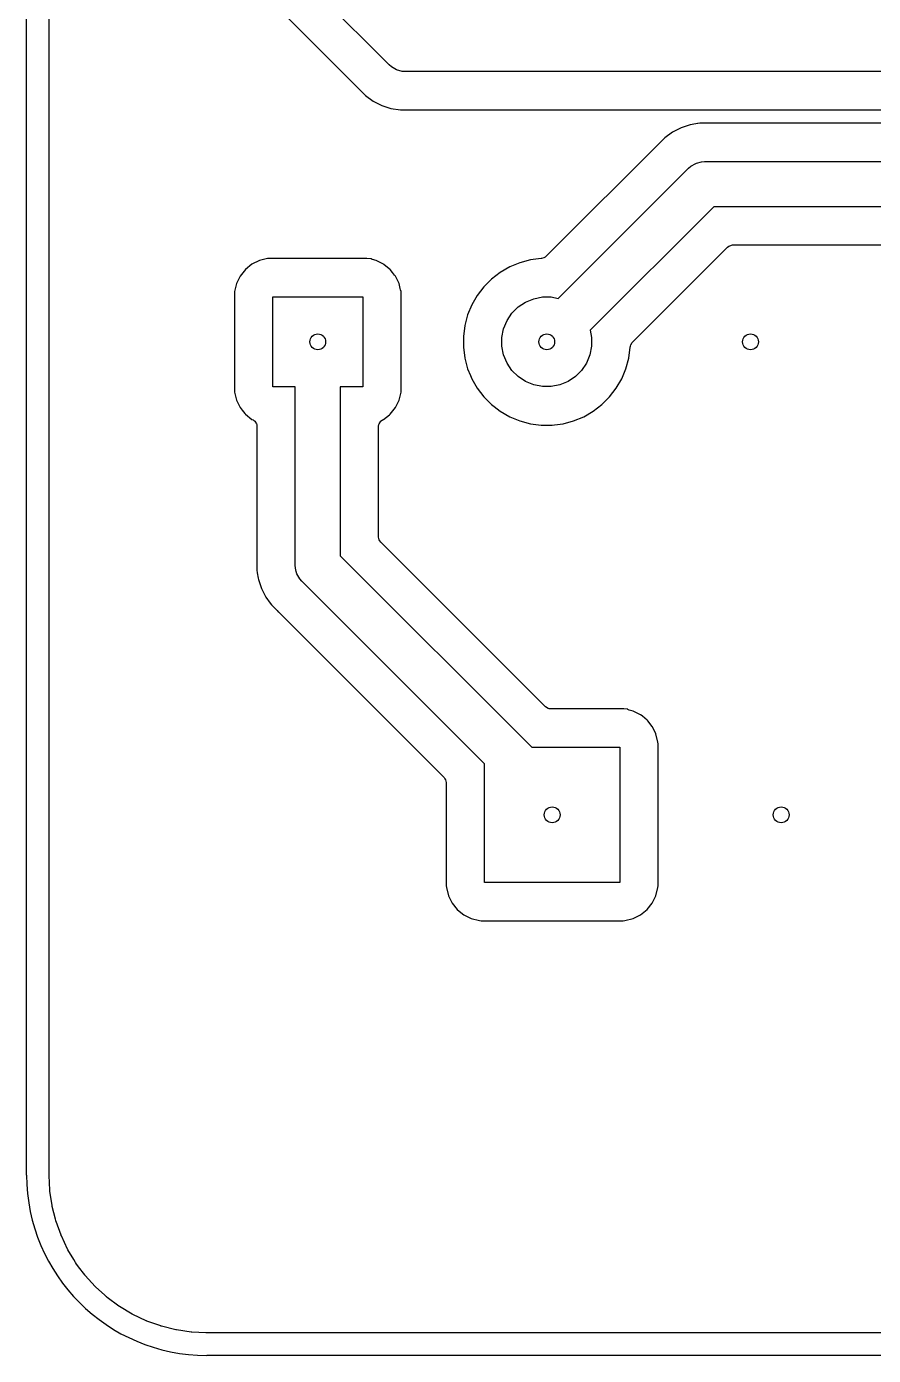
# Model space of a CAD drawing. Header units: millimetres. Extents: x 83 to 184, y -140 to -36.
# Drawn here: x 83 to 101.79, y -140 to -110.5 of the extents above; entities that cross this region are included whole.
import ezdxf

# ---------------------------------------------------------------- set-up
doc = ezdxf.new("R2010")
doc.units = ezdxf.units.MM
doc.layers.add('B.Cu', color=153, linetype='CONTINUOUS', true_color=0x4d7fc4)
doc.layers.add('Edge.Cuts', color=254, linetype='CONTINUOUS', true_color=0xd0d2cd)

msp = doc.modelspace()

# ---------------------------------------------------------------- linework, layer by layer
at = {"layer": 'B.Cu', "linetype": 'CONTINUOUS'}
for p, q in [((83.5005, -116.426046), (83.5005, -76.670311)), ((91.046446, -111.353553), (87.346447, -107.653553)), ((86.825603, -108.335498), (90.520209, -112.030105)), ((91.09561, -111.396668), (91.046446, -111.353553)), ((91.095619, -111.396677), (91.09561, -111.396668)), ((91.208658, -111.46194), (91.095619, -111.396677)), ((91.334737, -111.495723), (91.208658, -111.46194)), ((91.334752, -111.495723), (91.334737, -111.495723)), ((91.4, -111.5), (91.334752, -111.495723)), ((111.6, -111.5), (91.4, -111.5)), ((90.520209, -112.030105), (90.520216, -112.030112)), ((90.520216, -112.030112), (90.692169, -112.155042)), ((90.692169, -112.155042), (90.6922, -112.15506)), ((90.6922, -112.15506), (90.692442, -112.155182)), ((90.692442, -112.155182), (90.881588, -112.251557)), ((90.881588, -112.251557), (91.083757, -112.317246)), ((91.083757, -112.317246), (91.293713, -112.3505)), ((91.293713, -112.3505), (91.506287, -112.3505)), ((91.506287, -112.3505), (111.493713, -112.3505)), ((97.847654, -112.663129), (97.723763, -112.682752)), ((97.885042, -112.657208), (97.847654, -112.663129)), ((97.894776, -112.655666), (97.885042, -112.657208)), ((97.933709, -112.6495), (97.894776, -112.655666)), ((97.933713, -112.6495), (97.933709, -112.6495)), ((98.146286, -112.6495), (97.933713, -112.6495)), ((105.106287, -112.6495), (98.146286, -112.6495)), ((97.160209, -112.969894), (94.529531, -115.600573)), ((97.329407, -112.846965), (97.160208, -112.969893)), ((97.160208, -112.969893), (97.160209, -112.969894)), ((97.332179, -112.844951), (97.329407, -112.846965)), ((97.332182, -112.844949), (97.332179, -112.84495)), ((97.332179, -112.84495), (97.332179, -112.844951)), ((97.521582, -112.748445), (97.332182, -112.844949)), ((97.723763, -112.682752), (97.521582, -112.748445)), ((97.735619, -113.603323), (97.848658, -113.53806)), ((97.848658, -113.53806), (97.861933, -113.534503)), ((97.861933, -113.534503), (97.974737, -113.504277)), ((97.974737, -113.504277), (97.974752, -113.504277)), ((97.974752, -113.504277), (98.04, -113.5)), ((98.04, -113.5), (105, -113.5)), ((94.796545, -116.536348), (97.686446, -113.646447)), ((97.686446, -113.646447), (97.73561, -113.603331)), ((97.73561, -113.603331), (97.735619, -113.603323)), ((98.247107, -114.5), (95.503651, -117.243454)), ((104.792894, -114.5), (98.247107, -114.5)), ((94.50128, -115.621722), (94.478192, -115.63433)), ((94.5224, -115.605911), (94.50128, -115.621722)), ((94.529531, -115.600573), (94.5224, -115.605911)), ((96.434228, -117.515666), (98.550472, -115.399423)), ((98.550472, -115.399423), (98.578722, -115.378275)), ((98.578722, -115.378275), (98.601814, -115.365667)), ((98.601814, -115.365667), (98.661239, -115.3505)), ((98.661239, -115.3505), (104.371413, -115.3505)), ((87.855058, -115.895059), (87.739158, -116.039246)), ((87.855059, -115.895058), (87.855058, -115.895059)), ((87.999247, -115.779156), (87.855059, -115.895058)), ((88.164727, -115.697087), (87.999247, -115.779156)), ((88.164972, -115.696965), (88.164727, -115.697087)), ((88.164976, -115.696963), (88.164972, -115.696965)), ((88.3445, -115.652317), (88.164976, -115.696963)), ((88.374169, -115.650304), (88.3445, -115.652317)), ((88.374177, -115.650304), (88.374169, -115.650304)), ((88.386046, -115.6495), (88.374177, -115.650304)), ((90.533954, -115.6495), (88.386046, -115.6495)), ((90.533955, -115.6495), (90.533954, -115.6495)), ((90.544338, -115.650203), (90.533955, -115.6495)), ((90.544339, -115.650204), (90.544338, -115.650203)), ((90.551152, -115.650666), (90.544339, -115.650204)), ((90.638837, -115.656611), (90.551152, -115.650666)), ((90.641389, -115.658105), (90.638837, -115.656611)), ((90.669719, -115.675704), (90.641389, -115.658105)), ((90.671311, -115.676145), (90.669719, -115.675704)), ((90.755021, -115.696963), (90.671311, -115.676145)), ((90.755023, -115.696964), (90.755021, -115.696963)), ((90.92075, -115.779156), (90.755023, -115.696964)), ((90.920751, -115.779157), (90.92075, -115.779156)), ((90.920753, -115.779158), (90.920751, -115.779157)), ((90.925988, -115.783366), (90.920753, -115.779158)), ((91.043191, -115.877577), (90.925988, -115.783366)), ((91.06494, -115.895059), (91.043191, -115.877577)), ((91.115585, -115.958064), (91.06494, -115.895059)), ((93.719782, -115.836778), (93.509706, -115.958067)), ((93.71979, -115.836774), (93.719782, -115.836778)), ((93.943894, -115.743947), (93.71979, -115.836774)), ((94.178217, -115.68116), (93.943894, -115.743947)), ((94.41871, -115.6495), (94.178217, -115.68116)), ((94.418762, -115.6495), (94.41871, -115.6495)), ((94.418782, -115.649494), (94.418762, -115.6495)), ((94.422762, -115.649234), (94.418782, -115.649494)), ((94.478192, -115.63433), (94.422713, -115.648491)), ((94.422713, -115.648491), (94.422762, -115.649234)), ((87.656963, -116.204976), (87.612316, -116.384503)), ((87.657036, -116.204829), (87.656963, -116.204976)), ((87.739156, -116.039249), (87.657036, -116.204829)), ((87.739158, -116.039246), (87.739156, -116.039249)), ((91.164027, -116.018329), (91.115585, -115.958064)), ((91.180841, -116.039246), (91.164027, -116.018329)), ((91.180844, -116.03925), (91.180841, -116.039246)), ((91.196512, -116.070842), (91.180844, -116.03925)), ((91.263037, -116.204979), (91.196512, -116.070842)), ((91.290956, -116.317246), (91.263037, -116.204979)), ((93.317247, -116.105747), (93.145747, -116.277247)), ((93.317261, -116.105735), (93.317247, -116.105747)), ((93.31727, -116.105726), (93.317261, -116.105735)), ((93.509697, -115.958073), (93.31727, -116.105726)), ((93.509706, -115.958067), (93.509697, -115.958073)), ((83.5005, -135.995422), (83.5005, -116.426046)), ((87.612316, -116.384503), (87.6095, -116.426046)), ((87.6095, -116.426046), (87.6095, -118.573952)), ((88.46, -118.5), (88.46, -116.5)), ((88.46, -116.5), (90.46, -116.5)), ((90.46, -116.5), (90.46, -118.5)), ((91.297873, -116.34506), (91.290956, -116.317246)), ((91.307683, -116.384505), (91.297873, -116.34506)), ((91.3105, -116.426046), (91.307683, -116.384505)), ((91.3105, -118.573954), (91.3105, -116.426046)), ((92.998067, -116.469706), (92.876778, -116.679782)), ((92.998073, -116.469697), (92.998067, -116.469706)), ((93.145726, -116.27727), (92.998073, -116.469697)), ((93.14574, -116.277255), (93.145726, -116.27727)), ((93.145747, -116.277247), (93.14574, -116.277255)), ((94.249715, -116.54306), (94.441983, -116.504815)), ((94.441983, -116.504815), (94.638017, -116.504815)), ((94.638017, -116.504815), (94.796545, -116.536348)), ((92.876774, -116.67979), (92.783947, -116.903894)), ((92.876778, -116.679782), (92.876774, -116.67979)), ((93.76699, -116.865607), (93.905607, -116.72699)), ((93.905607, -116.72699), (94.068603, -116.618079)), ((94.068603, -116.618079), (94.249715, -116.54306)), ((92.783947, -116.903894), (92.72116, -117.138217)), ((93.58306, -117.209715), (93.658079, -117.028603)), ((93.658079, -117.028603), (93.76699, -116.865607)), ((92.72116, -117.138217), (92.6895, -117.37871)), ((92.6895, -117.37871), (92.6895, -117.621288)), ((93.544815, -117.401983), (93.58306, -117.209715)), ((95.503651, -117.243454), (95.535185, -117.401983)), ((92.6895, -117.621288), (92.72116, -117.861781)), ((93.544815, -117.598017), (93.544815, -117.401983)), ((93.58306, -117.790285), (93.544815, -117.598017)), ((95.535185, -117.598017), (95.49694, -117.790285)), ((95.535185, -117.401983), (95.535185, -117.598017)), ((96.358838, -117.861789), (96.3905, -117.621288)), ((96.3905, -117.621288), (96.39103, -117.617263)), ((96.39103, -117.617263), (96.391223, -117.617288)), ((96.391223, -117.617288), (96.395247, -117.594588)), ((96.395247, -117.594588), (96.402935, -117.568406)), ((96.402935, -117.568406), (96.434228, -117.515666)), ((92.72116, -117.861781), (92.783947, -118.096104)), ((93.658079, -117.971397), (93.58306, -117.790285)), ((93.76699, -118.134393), (93.658079, -117.971397)), ((95.421921, -117.971397), (95.31301, -118.134393)), ((95.49694, -117.790285), (95.421921, -117.971397)), ((96.296054, -118.0961), (96.358838, -117.861789)), ((92.783947, -118.096104), (92.845186, -118.243947)), ((92.845186, -118.243947), (92.845186, -118.243948)), ((92.845186, -118.243948), (92.876771, -118.320203)), ((93.905607, -118.27301), (93.76699, -118.134393)), ((94.068603, -118.381921), (93.905607, -118.27301)), ((95.174393, -118.27301), (95.011397, -118.381921)), ((95.31301, -118.134393), (95.174393, -118.27301)), ((96.203224, -118.320212), (96.296054, -118.0961)), ((87.6095, -118.573952), (87.612316, -118.615495)), ((88.96, -118.5), (88.46, -118.5)), ((88.96, -122.46), (88.96, -118.5)), ((90.46, -118.5), (89.96, -118.5)), ((89.96, -118.5), (89.96, -122.252893)), ((91.307683, -118.615495), (91.3105, -118.573954)), ((92.876771, -118.320203), (92.876779, -118.320219)), ((92.876779, -118.320219), (92.996211, -118.527081)), ((92.996211, -118.527081), (92.99806, -118.530284)), ((92.99806, -118.530284), (93.145726, -118.722728)), ((94.249715, -118.45694), (94.068603, -118.381921)), ((94.441983, -118.495185), (94.249715, -118.45694)), ((94.638017, -118.495185), (94.441983, -118.495185)), ((94.830285, -118.45694), (94.638017, -118.495185)), ((95.011397, -118.381921), (94.830285, -118.45694)), ((95.934265, -118.722738), (96.081936, -118.530289)), ((96.081936, -118.530289), (96.203224, -118.320212)), ((87.612316, -118.615495), (87.656963, -118.795022)), ((87.656963, -118.795022), (87.656964, -118.795023)), ((87.656964, -118.795023), (87.739156, -118.96075)), ((91.180842, -118.960753), (91.263037, -118.795021)), ((91.263037, -118.795021), (91.307683, -118.615495)), ((93.145726, -118.722728), (93.14573, -118.722733)), ((93.14573, -118.722733), (93.145733, -118.722736)), ((93.145733, -118.722736), (93.145739, -118.722743)), ((93.145739, -118.722743), (93.317256, -118.89426)), ((95.762738, -118.894265), (95.934265, -118.722738)), ((87.739156, -118.96075), (87.785782, -119.018755)), ((87.785782, -119.018755), (87.841916, -119.08859)), ((87.841916, -119.08859), (87.855059, -119.10494)), ((87.855059, -119.10494), (87.999247, -119.220842)), ((90.920753, -119.220842), (91.049097, -119.117675)), ((91.049097, -119.117675), (91.064938, -119.104942)), ((91.064938, -119.104942), (91.06494, -119.10494)), ((91.06494, -119.10494), (91.180842, -118.960753)), ((93.317256, -118.89426), (93.317263, -118.894266)), ((93.317263, -118.894266), (93.317266, -118.894268)), ((93.317266, -118.894268), (93.31727, -118.894272)), ((93.31727, -118.894272), (93.370531, -118.93514)), ((93.370531, -118.93514), (93.509711, -119.041936)), ((93.509711, -119.041936), (93.719784, -119.163222)), ((93.719784, -119.163222), (93.719785, -119.163222)), ((93.719785, -119.163222), (93.719788, -119.163224)), ((93.719788, -119.163224), (93.9439, -119.256054)), ((95.1361, -119.256054), (95.360212, -119.163224)), ((95.360212, -119.163224), (95.570289, -119.041936)), ((95.570289, -119.041936), (95.762738, -118.894265)), ((87.999247, -119.220842), (88.024623, -119.233427)), ((88.024623, -119.233427), (88.052399, -119.25256)), ((88.052399, -119.25256), (88.053685, -119.253446)), ((88.053685, -119.253446), (88.065955, -119.264785)), ((88.065955, -119.264785), (88.101316, -119.32282)), ((88.101316, -119.32282), (88.10502, -119.336227)), ((88.10502, -119.336227), (88.1095, -119.369252)), ((88.1095, -119.369252), (88.1095, -122.56629)), ((90.8105, -119.370265), (90.815523, -119.335331)), ((90.8105, -121.838761), (90.8105, -119.370265)), ((90.815523, -119.335331), (90.82023, -119.3193)), ((90.82023, -119.3193), (90.856514, -119.261833)), ((90.856514, -119.261833), (90.866879, -119.252557)), ((90.866879, -119.252557), (90.894475, -119.233874)), ((90.894475, -119.233874), (90.920753, -119.220842)), ((93.9439, -119.256054), (94.178211, -119.318838)), ((94.178211, -119.318838), (94.358586, -119.342584)), ((94.358586, -119.342584), (94.41871, -119.3505)), ((94.41871, -119.3505), (94.418711, -119.3505)), ((94.418711, -119.3505), (94.418712, -119.3505)), ((94.418712, -119.3505), (94.661283, -119.3505)), ((94.661283, -119.3505), (94.661289, -119.3505)), ((94.661289, -119.3505), (94.709388, -119.344167)), ((94.709388, -119.344167), (94.901789, -119.318838)), ((94.901789, -119.318838), (95.1361, -119.256054)), ((90.825667, -121.898186), (90.8105, -121.838761)), ((90.838274, -121.921275), (90.825667, -121.898186)), ((90.859426, -121.949531), (90.838274, -121.921275)), ((94.515664, -125.605769), (90.859426, -121.949531)), ((89.96, -122.252893), (94.207107, -126.5)), ((88.1095, -122.56629), (88.118762, -122.624766)), ((88.118762, -122.624766), (88.118762, -122.624767)), ((88.118762, -122.624767), (88.13835, -122.748444)), ((88.964277, -122.525247), (88.96, -122.46)), ((88.964277, -122.525263), (88.964277, -122.525247)), ((88.983533, -122.597126), (88.964277, -122.525263)), ((88.99806, -122.651342), (88.983533, -122.597126)), ((89.063323, -122.764381), (88.99806, -122.651342)), ((88.13835, -122.748444), (88.142753, -122.776239)), ((88.142753, -122.776239), (88.208444, -122.978414)), ((88.208444, -122.978414), (88.304951, -123.16782)), ((89.063338, -122.764396), (89.063323, -122.764381)), ((89.106447, -122.813553), (89.063338, -122.764396)), ((93.16, -126.867106), (89.106447, -122.813553)), ((88.304951, -123.16782), (88.400923, -123.299916)), ((88.400923, -123.299916), (88.429888, -123.339783)), ((88.429888, -123.339783), (88.429895, -123.339791)), ((88.429895, -123.339791), (88.429896, -123.339792)), ((88.429896, -123.339792), (88.556597, -123.466493)), ((88.556597, -123.466493), (88.584538, -123.494434)), ((88.584538, -123.494434), (88.584549, -123.494444)), ((88.584549, -123.494444), (88.585602, -123.495497)), ((88.585602, -123.495497), (92.260573, -127.170468)), ((94.568409, -125.637065), (94.515664, -125.605769)), ((94.593651, -125.644477), (94.568409, -125.637065)), ((94.628586, -125.6495), (94.593651, -125.644477)), ((94.628587, -125.6495), (94.628586, -125.649499)), ((94.628586, -125.649499), (94.628586, -125.6495)), ((96.233952, -125.6495), (94.628587, -125.6495)), ((96.233954, -125.6495), (96.233952, -125.6495)), ((96.233955, -125.6495), (96.233954, -125.6495)), ((96.244338, -125.650203), (96.233955, -125.6495)), ((96.244339, -125.650204), (96.244338, -125.650203)), ((96.247598, -125.650425), (96.244339, -125.650204)), ((96.338837, -125.656611), (96.247598, -125.650425)), ((96.341389, -125.658105), (96.338837, -125.656611)), ((96.369719, -125.675704), (96.341389, -125.658105)), ((96.371311, -125.676145), (96.369719, -125.675704)), ((96.455021, -125.696963), (96.371311, -125.676145)), ((96.455023, -125.696964), (96.455021, -125.696963)), ((96.62075, -125.779156), (96.455023, -125.696964)), ((96.620751, -125.779157), (96.62075, -125.779156)), ((96.620753, -125.779158), (96.620751, -125.779157)), ((96.621186, -125.779373), (96.620753, -125.779158)), ((96.623483, -125.781119), (96.621186, -125.779373)), ((96.625981, -125.78336), (96.623483, -125.781119)), ((96.632482, -125.788586), (96.625981, -125.78336)), ((96.662785, -125.812945), (96.632482, -125.788586)), ((96.764938, -125.895057), (96.662785, -125.812945)), ((96.781969, -125.916244), (96.764938, -125.895057)), ((96.880841, -126.039246), (96.781969, -125.916243)), ((96.781969, -125.916243), (96.781969, -125.916244)), ((96.880844, -126.03925), (96.880841, -126.039246)), ((96.920105, -126.118414), (96.880844, -126.03925)), ((96.963037, -126.204979), (96.920105, -126.118414)), ((97.007683, -126.384505), (96.963037, -126.204979)), ((94.207107, -126.5), (96.16, -126.5)), ((96.16, -126.5), (96.16, -129.5)), ((97.0105, -126.426046), (97.007683, -126.384505)), ((97.0105, -129.573954), (97.0105, -126.426046)), ((93.16, -129.5), (93.16, -126.867106)), ((92.260573, -127.170468), (92.281723, -127.19872)), ((92.281723, -127.19872), (92.294331, -127.221809)), ((92.294331, -127.221809), (92.3095, -127.281238)), ((92.3095, -127.281238), (92.3095, -129.573952)), ((92.3095, -129.573952), (92.312316, -129.615495)), ((92.312316, -129.615495), (92.356963, -129.795022)), ((96.16, -129.5), (93.16, -129.5)), ((96.963037, -129.795021), (97.007683, -129.615495)), ((97.007683, -129.615495), (97.0105, -129.573954)), ((92.356963, -129.795022), (92.356964, -129.795023)), ((92.356964, -129.795023), (92.439156, -129.96075)), ((92.439156, -129.96075), (92.555059, -130.10494)), ((96.76494, -130.10494), (96.880842, -129.960753)), ((96.880842, -129.960753), (96.963037, -129.795021)), ((92.555059, -130.10494), (92.637173, -130.170945)), ((92.637173, -130.170945), (92.699247, -130.220842)), ((92.699247, -130.220842), (92.864979, -130.303037)), ((92.864979, -130.303037), (93.044501, -130.347682)), ((93.044501, -130.347682), (93.044502, -130.347682)), ((93.044502, -130.347682), (93.044505, -130.347683)), ((93.044505, -130.347683), (93.086046, -130.3505)), ((93.086046, -130.3505), (93.086048, -130.3505)), ((93.086048, -130.3505), (96.233952, -130.3505)), ((96.233952, -130.3505), (96.233954, -130.3505)), ((96.233954, -130.3505), (96.275495, -130.347683)), ((96.275495, -130.347683), (96.455021, -130.303037)), ((96.455021, -130.303037), (96.620753, -130.220842)), ((96.620753, -130.220842), (96.76494, -130.10494)), ((83.500537, -135.998438), (83.5005, -135.995422)), ((83.500611, -136.00148), (83.500537, -135.998438)), ((83.500721, -136.00451), (83.500611, -136.00148)), ((83.516903, -136.333904), (83.500721, -136.00451)), ((83.517351, -136.339959), (83.516903, -136.333904)), ((83.517948, -136.346018), (83.517351, -136.339959)), ((83.51869, -136.352037), (83.517948, -136.346018)), ((83.566404, -136.673702), (83.51869, -136.352037)), ((83.567439, -136.679669), (83.566404, -136.673702)), ((83.568025, -136.682615), (83.567439, -136.679669)), ((83.568627, -136.685639), (83.568025, -136.682615)), ((83.569958, -136.691568), (83.568627, -136.685639)), ((83.640958, -136.975015), (83.569958, -136.691568)), ((83.648967, -137.00699), (83.640958, -136.975015)), ((83.650587, -137.012846), (83.648967, -137.00699)), ((83.652361, -137.018692), (83.650587, -137.012846)), ((83.654255, -137.024424), (83.652361, -137.018692)), ((83.763825, -137.330653), (83.654255, -137.024424)), ((83.765979, -137.336238), (83.763825, -137.330653)), ((83.768315, -137.341877), (83.765979, -137.336238)), ((83.770775, -137.347429), (83.768315, -137.341877)), ((83.909822, -137.641419), (83.770775, -137.347429)), ((83.912541, -137.646823), (83.909822, -137.641419)), ((83.915428, -137.652222), (83.912541, -137.646823)), ((83.918393, -137.657456), (83.915428, -137.652222)), ((84.047432, -137.872744), (83.918393, -137.657456)), ((84.085575, -137.936382), (84.047432, -137.872744)), ((84.088815, -137.9415), (84.085575, -137.936382)), ((84.092206, -137.946575), (84.088815, -137.9415)), ((84.095701, -137.951538), (84.092206, -137.946575)), ((84.153972, -138.030107), (84.095701, -137.951538)), ((84.289412, -138.212726), (84.153972, -138.030107)), ((84.293157, -138.217524), (84.289412, -138.212726)), ((84.297015, -138.222225), (84.293157, -138.217524)), ((84.30099, -138.226833), (84.297015, -138.222225)), ((84.519353, -138.46776), (84.30099, -138.226833)), ((84.52355, -138.472168), (84.519353, -138.46776)), ((84.527831, -138.476449), (84.52355, -138.472168)), ((84.532239, -138.480646), (84.527831, -138.476449)), ((84.736475, -138.665755), (84.532239, -138.480646)), ((84.773164, -138.699008), (84.736475, -138.665755)), ((84.777761, -138.702974), (84.773164, -138.699008)), ((84.781148, -138.705754), (84.777761, -138.702974)), ((84.782484, -138.70685), (84.781148, -138.705754)), ((84.787272, -138.710586), (84.782484, -138.70685)), ((85.048457, -138.904295), (84.787272, -138.710586)), ((85.053428, -138.907795), (85.048457, -138.904295)), ((85.058481, -138.911172), (85.053428, -138.907795)), ((85.063611, -138.91442), (85.058481, -138.911172)), ((85.342518, -139.081589), (85.063611, -138.91442)), ((85.347789, -139.084575), (85.342518, -139.081589)), ((85.353135, -139.087434), (85.347789, -139.084575)), ((85.358595, -139.090184), (85.353135, -139.087434)), ((85.652557, -139.229217), (85.358595, -139.090184)), ((85.658124, -139.231684), (85.652557, -139.229217)), ((85.663735, -139.234008), (85.658124, -139.231684)), ((85.669384, -139.236187), (85.663735, -139.234008)), ((85.975549, -139.345735), (85.669384, -139.236187)), ((85.981297, -139.347634), (85.975549, -139.345735)), ((85.985463, -139.348898), (85.981297, -139.347634)), ((85.98712, -139.349401), (85.985463, -139.348898)), ((85.993001, -139.35103), (85.98712, -139.349401)), ((86.308415, -139.430037), (85.993001, -139.35103)), ((86.314352, -139.43137), (86.308415, -139.430037)), ((86.320319, -139.432557), (86.314352, -139.43137)), ((86.326318, -139.433598), (86.320319, -139.432557)), ((86.647944, -139.481306), (86.326318, -139.433598)), ((86.653983, -139.482051), (86.647944, -139.481306)), ((86.660044, -139.482648), (86.653983, -139.482051)), ((86.666114, -139.483096), (86.660044, -139.482648)), ((86.9769, -139.498365), (86.666114, -139.483096)), ((86.976904, -139.498365), (86.9769, -139.498365)), ((86.995457, -139.499276), (86.976904, -139.498365)), ((86.998478, -139.499387), (86.995457, -139.499276)), ((87.001516, -139.499462), (86.998478, -139.499387)), ((87.004576, -139.4995), (87.001516, -139.499462)), ((179.995422, -139.4995), (87.004576, -139.4995))]:
    msp.add_line(p, q, dxfattribs=at)
at = {"layer": 'B.Cu'}
for centre in [(89.46, -117.5), (89.46, -117.5), (94.54, -117.5), (94.54, -117.5), (99.06, -117.5), (99.06, -117.5), (94.66, -128), (94.66, -128), (99.74, -128), (99.74, -128)]:
    msp.add_circle(centre, 0.175, dxfattribs=at)
at = {"layer": 'Edge.Cuts', "linetype": 'CONTINUOUS'}
for p, q in [((83, -136), (83, -40)), ((180, -140), (87, -140))]:
    msp.add_line(p, q, dxfattribs=at)
at = {"layer": 'Edge.Cuts'}
msp.add_arc((87, -136), 4, -180, -90, dxfattribs=at)

doc.saveas('drawing.dxf')
